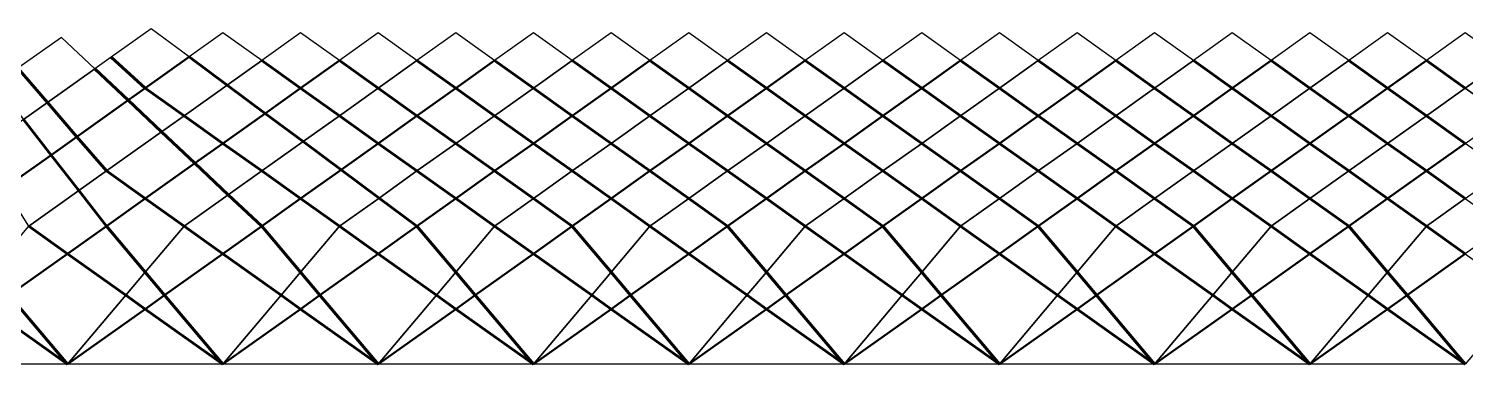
# Model space of a CAD drawing. Extents: x 0 to 145, y -25 to 59.
# Drawn here: x 91.33 to 119.73, y 0 to 6.63 of the extents above; entities that cross this region are included whole.
import ezdxf

# ---------------------------------------------------------------- set-up
doc = ezdxf.new("R2010")
doc.units = 0
doc.header["$MEASUREMENT"] = 0
doc.layers.add('Concrete bases', color=31, linetype='CONTINUOUS')
for name, color, linetype, lineweight in [('Tendons 1 internal', 50, 'CONTINUOUS', 50), ('Tendons 2 external', 201, 'CONTINUOUS', 35), ('Tendons 3 middle', 170, 'CONTINUOUS', 60)]:
    doc.layers.add(name, color=color, linetype=linetype, lineweight=lineweight)

msp = doc.modelspace()

# ---------------------------------------------------------------- linework, layer by layer
at = {"layer": 'Concrete bases', "linetype": 'ByBlock', "ltscale": 100}
for points in [[(94.502642, 6.075224), (93.751832, 6.632912), (92.959758, 6.069617), (93.635001, 5.458189)], [(95.17, 6.549825), (94.502642, 6.075224), (95.253452, 5.517536), (95.9375, 6.004006)], [(96.705002, 6.549824), (95.937502, 6.004005), (96.705002, 5.458186), (97.472502, 6.004005)], [(98.240002, 6.549824), (97.472502, 6.004005), (98.240002, 5.458186), (99.007502, 6.004005)], [(99.775002, 6.549824), (99.007502, 6.004005), (99.775002, 5.458186), (100.542502, 6.004005)], [(101.310002, 6.549824), (100.542502, 6.004005), (101.310002, 5.458186), (102.077502, 6.004005)], [(102.845002, 6.549824), (102.077502, 6.004005), (102.845002, 5.458186), (103.612502, 6.004005)], [(104.380002, 6.549824), (103.612502, 6.004005), (104.380002, 5.458186), (105.147502, 6.004005)], [(105.915002, 6.549824), (105.147502, 6.004005), (105.915002, 5.458186), (106.682502, 6.004005)], [(107.450002, 6.549823), (106.682502, 6.004005), (107.450002, 5.458186), (108.217502, 6.004005)], [(108.985002, 6.549823), (108.217502, 6.004005), (108.985002, 5.458186), (109.752502, 6.004005)], [(110.520002, 6.549823), (109.752502, 6.004005), (110.520002, 5.458186), (111.287502, 6.004005)], [(112.055002, 6.549823), (111.287502, 6.004005), (112.055002, 5.458186), (112.822502, 6.004005)], [(113.590002, 6.549823), (112.822502, 6.004005), (113.590002, 5.458186), (114.357502, 6.004005)], [(115.125002, 6.549823), (114.357502, 6.004005), (115.125002, 5.458186), (115.892502, 6.004005)], [(116.660002, 6.549823), (115.892502, 6.004005), (116.660002, 5.458186), (117.427502, 6.004005)], [(118.195002, 6.549823), (117.427502, 6.004005), (118.195002, 5.458186), (118.962502, 6.004005)], [(119.730002, 6.549823), (118.962502, 6.004005), (119.730002, 5.458186), (120.497502, 6.004005)], [(92.637522, 5.840454), (91.977526, 6.462726), (91.118851, 5.852067), (91.701734, 5.174956)], [(92.959758, 6.069617), (92.637522, 5.840454), (93.297518, 5.218183), (93.635001, 5.458189)], [(94.502642, 6.075224), (93.635001, 5.458189), (94.402501, 4.91237), (95.253452, 5.517536)], [(96.705, 5.458188), (95.9375, 6.004006), (95.253452, 5.517536), (96.004262, 4.959848)], [(97.472502, 6.004005), (96.705002, 5.458186), (97.472502, 4.912368), (98.240002, 5.458186)], [(99.007502, 6.004005), (98.240002, 5.458186), (99.007502, 4.912368), (99.775002, 5.458186)], [(100.542502, 6.004005), (99.775002, 5.458186), (100.542502, 4.912368), (101.310002, 5.458186)], [(102.077502, 6.004005), (101.310002, 5.458186), (102.077502, 4.912368), (102.845002, 5.458186)], [(103.612502, 6.004005), (102.845002, 5.458186), (103.612502, 4.912368), (104.380002, 5.458186)], [(105.147502, 6.004005), (104.380002, 5.458186), (105.147502, 4.912368), (105.915002, 5.458186)], [(106.682502, 6.004005), (105.915002, 5.458186), (106.682502, 4.912368), (107.450002, 5.458186)], [(108.217502, 6.004005), (107.450002, 5.458186), (108.217502, 4.912368), (108.985002, 5.458186)], [(109.752502, 6.004005), (108.985002, 5.458186), (109.752502, 4.912368), (110.520002, 5.458186)], [(111.287502, 6.004005), (110.520002, 5.458186), (111.287502, 4.912368), (112.055002, 5.458186)], [(112.822502, 6.004005), (112.055002, 5.458186), (112.822502, 4.912368), (113.590002, 5.458186)], [(114.357502, 6.004005), (113.590002, 5.458186), (114.357502, 4.912368), (115.125002, 5.458186)], [(115.892502, 6.004005), (115.125002, 5.458186), (115.892502, 4.912368), (116.660002, 5.458186)], [(117.427502, 6.004005), (116.660002, 5.458186), (117.427502, 4.912368), (118.195002, 5.458186)], [(118.962502, 6.004005), (118.195002, 5.458186), (118.962502, 4.912368), (119.730002, 5.458186)], [(120.497502, 6.004005), (119.730002, 5.458186), (120.497502, 4.912368), (121.265002, 5.458186)], [(91.118851, 5.852067), (90.680887, 5.540603), (91.227541, 4.837726), (91.701734, 5.174956)], [(93.297518, 5.218183), (92.637522, 5.840454), (91.701734, 5.174956), (92.284618, 4.497844)], [(93.635001, 5.458189), (93.297518, 5.218183), (93.957514, 4.595911), (94.402501, 4.91237)], [(95.253452, 5.517536), (94.402501, 4.91237), (95.170001, 4.366551), (96.004262, 4.959848)], [(97.4725, 4.912369), (96.705, 5.458188), (96.004262, 4.959848), (96.755072, 4.40216)], [(98.240003, 5.458187), (97.472503, 4.912368), (98.240003, 4.36655), (99.007503, 4.912368)], [(99.775003, 5.458187), (99.007503, 4.912368), (99.775003, 4.36655), (100.542503, 4.912368)], [(101.310003, 5.458187), (100.542503, 4.912368), (101.310003, 4.36655), (102.077503, 4.912368)], [(102.845003, 5.458187), (102.077503, 4.912368), (102.845003, 4.36655), (103.612503, 4.912368)], [(104.380003, 5.458187), (103.612503, 4.912368), (104.380003, 4.36655), (105.147503, 4.912368)], [(105.915003, 5.458187), (105.147503, 4.912368), (105.915003, 4.36655), (106.682503, 4.912368)], [(107.450003, 5.458187), (106.682503, 4.912368), (107.450003, 4.36655), (108.217503, 4.912368)], [(108.985003, 5.458187), (108.217503, 4.912368), (108.985003, 4.36655), (109.752503, 4.912368)], [(110.520003, 5.458187), (109.752503, 4.912368), (110.520003, 4.36655), (111.287503, 4.912368)], [(112.055003, 5.458187), (111.287503, 4.912368), (112.055003, 4.36655), (112.822503, 4.912368)], [(113.590003, 5.458187), (112.822503, 4.912368), (113.590003, 4.36655), (114.357503, 4.912368)], [(115.125003, 5.458187), (114.357503, 4.912368), (115.125003, 4.36655), (115.892503, 4.912368)], [(116.660003, 5.458187), (115.892503, 4.912368), (116.660003, 4.36655), (117.427503, 4.912368)], [(118.195003, 5.458187), (117.427503, 4.912368), (118.195003, 4.36655), (118.962503, 4.912368)], [(119.730003, 5.458187), (118.962503, 4.912368), (119.730003, 4.36655), (120.497503, 4.912368)], [(91.701734, 5.174956), (91.227541, 4.837726), (91.774194, 4.134849), (92.284618, 4.497844)], [(93.957514, 4.595911), (93.297518, 5.218183), (92.284618, 4.497844), (92.867501, 3.820733)], [(91.227541, 4.837726), (90.391151, 4.242916), (90.861826, 3.486006), (91.774194, 4.134849)], [(94.402501, 4.91237), (93.957514, 4.595911), (94.617509, 3.973639), (95.170001, 4.366551)], [(96.755072, 4.40216), (96.004262, 4.959848), (95.170001, 4.366551), (95.937501, 3.820733)], [(96.755072, 4.40216), (97.472503, 4.912368), (98.240001, 4.366551), (97.505881, 3.844472)], [(99.007503, 4.912368), (98.240003, 4.36655), (99.007503, 3.820731), (99.775003, 4.36655)], [(100.542503, 4.912368), (99.775003, 4.36655), (100.542503, 3.820731), (101.310003, 4.36655)], [(102.077503, 4.912368), (101.310003, 4.36655), (102.077503, 3.820731), (102.845003, 4.36655)], [(103.612503, 4.912368), (102.845003, 4.36655), (103.612503, 3.820731), (104.380003, 4.36655)], [(105.147503, 4.912368), (104.380003, 4.36655), (105.147503, 3.820731), (105.915003, 4.36655)], [(106.682503, 4.912368), (105.915003, 4.36655), (106.682503, 3.820731), (107.450003, 4.36655)], [(108.217503, 4.912368), (107.450003, 4.36655), (108.217503, 3.820731), (108.985003, 4.36655)], [(109.752503, 4.912368), (108.985003, 4.36655), (109.752503, 3.820731), (110.520003, 4.36655)], [(111.287503, 4.912368), (110.520003, 4.36655), (111.287503, 3.820731), (112.055003, 4.36655)], [(112.822503, 4.912368), (112.055003, 4.36655), (112.822503, 3.820731), (113.590003, 4.36655)], [(114.357503, 4.912368), (113.590003, 4.36655), (114.357503, 3.820731), (115.125003, 4.36655)], [(115.892503, 4.912368), (115.125003, 4.36655), (115.892503, 3.820731), (116.660003, 4.36655)], [(117.427503, 4.912368), (116.660003, 4.36655), (117.427503, 3.820731), (118.195003, 4.36655)], [(118.962503, 4.912368), (118.195003, 4.36655), (118.962503, 3.820731), (119.730003, 4.36655)], [(93.957514, 4.595911), (92.867501, 3.820733), (93.635001, 3.274914), (94.617509, 3.973639)], [(92.284618, 4.497844), (91.774194, 4.134849), (92.320848, 3.431972), (92.867501, 3.820733)], [(95.170001, 4.366551), (94.617509, 3.973639), (95.277505, 3.351367), (95.937501, 3.820733)], [(95.937501, 3.820733), (96.755072, 4.40216), (97.505881, 3.844472), (96.705002, 3.274915)], [(99.007501, 3.820733), (98.240001, 4.366551), (97.505881, 3.844472), (98.256691, 3.286784)], [(99.775003, 4.36655), (99.007503, 3.820731), (99.775003, 3.274913), (100.542503, 3.820731)], [(101.310003, 4.36655), (100.542503, 3.820731), (101.310003, 3.274913), (102.077503, 3.820731)], [(102.845003, 4.36655), (102.077503, 3.820731), (102.845003, 3.274912), (103.612503, 3.820731)], [(104.380003, 4.36655), (103.612503, 3.820731), (104.380003, 3.274912), (105.147503, 3.820731)], [(105.915003, 4.36655), (105.147503, 3.820731), (105.915003, 3.274912), (106.682503, 3.820731)], [(107.450003, 4.36655), (106.682503, 3.820731), (107.450003, 3.274912), (108.217503, 3.820731)], [(108.985003, 4.36655), (108.217503, 3.820731), (108.985003, 3.274912), (109.752503, 3.820731)], [(110.520003, 4.36655), (109.752503, 3.820731), (110.520003, 3.274912), (111.287503, 3.820731)], [(112.055003, 4.36655), (111.287503, 3.820731), (112.055003, 3.274912), (112.822503, 3.820731)], [(113.590003, 4.36655), (112.822503, 3.820731), (113.590003, 3.274912), (114.357503, 3.820731)], [(115.125003, 4.36655), (114.357503, 3.820731), (115.125003, 3.274912), (115.892503, 3.820731)], [(116.660003, 4.36655), (115.892503, 3.820731), (116.660003, 3.274912), (117.427503, 3.820731)], [(118.195003, 4.36655), (117.427503, 3.820731), (118.195003, 3.274912), (118.962503, 3.820731)], [(119.730003, 4.36655), (118.962503, 3.820731), (119.730003, 3.274912), (120.497503, 3.820731)], [(90.861826, 3.486006), (91.774194, 4.134849), (92.320848, 3.431972), (91.332501, 2.729096)], [(92.320848, 3.431972), (92.867501, 3.820733), (93.635003, 3.274915), (92.867501, 2.729096)], [(94.617509, 3.973639), (93.635003, 3.274915), (94.402503, 2.729097), (95.277505, 3.351367)], [(95.277505, 3.351367), (95.937501, 3.820733), (96.705002, 3.274915), (95.937502, 2.729097)], [(96.705002, 3.274915), (97.505881, 3.844472), (98.256691, 3.286784), (97.472502, 2.729097)], [(98.256691, 3.286784), (99.007501, 3.820733), (99.775003, 3.274913), (99.007502, 2.729097)], [(100.542503, 3.820731), (99.775003, 3.274913), (100.542503, 2.729094), (101.310003, 3.274913)], [(102.077503, 3.820731), (101.310003, 3.274912), (102.077503, 2.729094), (102.845003, 3.274912)], [(103.612503, 3.820731), (102.845003, 3.274912), (103.612503, 2.729094), (104.380003, 3.274912)], [(105.147503, 3.820731), (104.380003, 3.274912), (105.147503, 2.729094), (105.915003, 3.274912)], [(106.682503, 3.820731), (105.915003, 3.274912), (106.682503, 2.729094), (107.450003, 3.274912)], [(108.217503, 3.820731), (107.450003, 3.274912), (108.217503, 2.729094), (108.985003, 3.274912)], [(109.752503, 3.820731), (108.985003, 3.274912), (109.752503, 2.729094), (110.520003, 3.274912)], [(111.287503, 3.820731), (110.520003, 3.274912), (111.287503, 2.729094), (112.055003, 3.274912)], [(112.822503, 3.820731), (112.055003, 3.274912), (112.822503, 2.729094), (113.590003, 3.274912)], [(114.357503, 3.820731), (113.590003, 3.274912), (114.357503, 2.729094), (115.125003, 3.274912)], [(115.892503, 3.820731), (115.125003, 3.274912), (115.892503, 2.729094), (116.660003, 3.274912)], [(117.427503, 3.820731), (116.660003, 3.274912), (117.427503, 2.729094), (118.195003, 3.274912)], [(118.962503, 3.820731), (118.195003, 3.274912), (118.962503, 2.729094), (119.730003, 3.274912)], [(92.320848, 3.431972), (91.332503, 2.729097), (92.100002, 2.183278), (92.867501, 2.729096)], [(94.402502, 2.729097), (93.635002, 1.819399), (92.867502, 2.729097), (93.635002, 3.274916)], [(95.277505, 3.351367), (94.402503, 2.729097), (95.170002, 2.183278), (95.937501, 2.729096)], [(97.472502, 2.729097), (96.705002, 1.819399), (95.937502, 2.729097), (96.705002, 3.274915)], [(97.472502, 2.729097), (98.256691, 3.286784), (99.007502, 2.729097), (98.240002, 2.183278)], [(100.542502, 2.729097), (99.775002, 1.819399), (99.007502, 2.729097), (99.775002, 3.274916)], [(101.310002, 2.183278), (100.542502, 2.729097), (101.310002, 3.274916), (102.077502, 2.729097)], [(103.612502, 2.729097), (102.845002, 1.819399), (102.077502, 2.729097), (102.845002, 3.274916)], [(104.380002, 2.183279), (103.612502, 2.729097), (104.380002, 3.274916), (105.147502, 2.729097)], [(106.682502, 2.729097), (105.915002, 1.8194), (105.147502, 2.729097), (105.915002, 3.274916)], [(107.450002, 2.183279), (106.682502, 2.729097), (107.450002, 3.274916), (108.217502, 2.729097)], [(109.752502, 2.729097), (108.985002, 1.8194), (108.217502, 2.729097), (108.985002, 3.274916)], [(110.520002, 2.183279), (109.752502, 2.729097), (110.520002, 3.274916), (111.287502, 2.729097)], [(112.822502, 2.729097), (112.055002, 1.819399), (111.287502, 2.729097), (112.055002, 3.274916)], [(113.590002, 2.183279), (112.822502, 2.729097), (113.590002, 3.274916), (114.357502, 2.729097)], [(115.892502, 2.729097), (115.125002, 1.819399), (114.357502, 2.729097), (115.125002, 3.274916)], [(116.660002, 2.183279), (115.892502, 2.729097), (116.660002, 3.274916), (117.427502, 2.729097)], [(118.962502, 2.729097), (118.195002, 1.819399), (117.427502, 2.729097), (118.195002, 3.274916)], [(119.730003, 2.183279), (118.962503, 2.729097), (119.730003, 3.274916), (120.497503, 2.729097)], [(90.948752, 1.36455), (90.565002, 1.819399), (91.332502, 2.729097), (92.100002, 2.183278)], [(93.635002, 1.819399), (93.251252, 1.36455), (92.100002, 2.183278), (92.867502, 2.729097)], [(95.170002, 2.183278), (94.018752, 1.36455), (93.635002, 1.819399), (94.402502, 2.729097)], [(96.705002, 1.819399), (96.321252, 1.36455), (95.170002, 2.183278), (95.937502, 2.729097)], [(98.240002, 2.183278), (97.088752, 1.36455), (96.705002, 1.819399), (97.472502, 2.729097)], [(99.775002, 1.819399), (99.391252, 1.36455), (98.240002, 2.183278), (99.007502, 2.729097)], [(100.158752, 1.36455), (99.775002, 1.819399), (100.542502, 2.729097), (101.310002, 2.183278)], [(102.845002, 1.819399), (102.461252, 1.36455), (101.310002, 2.183278), (102.077502, 2.729097)], [(104.380002, 2.183278), (103.228752, 1.36455), (102.845002, 1.819399), (103.612502, 2.729097)], [(105.915002, 1.8194), (105.531252, 1.364551), (104.380002, 2.183279), (105.147502, 2.729097)], [(106.298752, 1.364551), (105.915002, 1.8194), (106.682502, 2.729097), (107.450002, 2.183279)], [(108.985002, 1.8194), (108.601252, 1.364551), (107.450002, 2.183279), (108.217502, 2.729097)], [(109.368752, 1.364551), (110.520002, 2.183279), (109.752502, 2.729097), (108.985002, 1.8194)], [(112.055002, 1.8194), (111.671252, 1.364551), (110.520002, 2.183279), (111.287502, 2.729097)], [(113.590002, 2.183279), (112.438752, 1.364551), (112.055002, 1.8194), (112.822502, 2.729097)], [(115.125002, 1.8194), (114.741252, 1.364551), (113.590002, 2.183279), (114.357502, 2.729097)], [(115.508752, 1.364551), (115.125002, 1.819399), (115.892502, 2.729097), (116.660002, 2.183279)], [(118.195002, 1.819399), (117.811252, 1.364551), (116.660002, 2.183279), (117.427502, 2.729097)], [(119.730002, 2.183279), (118.578752, 1.364551), (118.195002, 1.819399), (118.962502, 2.729097)], [(92.100002, 0.000004), (90.948752, 1.36455), (92.100002, 2.183278), (93.251252, 1.36455)], [(95.170002, 0.000004), (94.018752, 1.36455), (95.170002, 2.183278), (96.321252, 1.36455)], [(98.240002, 0.000004), (97.088752, 1.36455), (98.240002, 2.183278), (99.391252, 1.36455)], [(101.310002, 0.000004), (100.158752, 1.36455), (101.310002, 2.183278), (102.461252, 1.36455)], [(104.380002, 0.000004), (103.228752, 1.36455), (104.380002, 2.183278), (105.531252, 1.36455)], [(107.450003, 0.000004), (106.298753, 1.364551), (107.450003, 2.183279), (108.601253, 1.364551)], [(110.520002, 0.000004), (109.368752, 1.364551), (110.520003, 2.183279), (111.671253, 1.364551)], [(113.590002, 0.000004), (112.438752, 1.364551), (113.590002, 2.183279), (114.741252, 1.364551)], [(116.660003, 0.000004), (115.508753, 1.364551), (116.660002, 2.183278), (117.811252, 1.364551)], [(119.730002, 0.000004), (118.578752, 1.364551), (119.730002, 2.183279), (120.881252, 1.364551)], [(94.018752, 1.36455), (93.635002, 1.091641), (93.251252, 1.36455), (93.635002, 1.819399)], [(97.088752, 1.36455), (96.705002, 1.091641), (96.321252, 1.36455), (96.705002, 1.819399)], [(100.158752, 1.36455), (99.775002, 1.091641), (99.391252, 1.36455), (99.775002, 1.819399)], [(103.228752, 1.36455), (102.845002, 1.091641), (102.461252, 1.36455), (102.845002, 1.819399)], [(106.298752, 1.364551), (105.915002, 1.091641), (105.531252, 1.364551), (105.915002, 1.8194)], [(109.368752, 1.364551), (108.985002, 1.091641), (108.601252, 1.364551), (108.985002, 1.8194)], [(112.438752, 1.364551), (112.055002, 1.091641), (111.671252, 1.364551), (112.055002, 1.8194)], [(115.508752, 1.364551), (115.125002, 1.091641), (114.741252, 1.364551), (115.125002, 1.819399)], [(118.578752, 1.364551), (118.195002, 1.091641), (117.811252, 1.364551), (118.195002, 1.819399)], [(92.100002, 0.000004), (90.565002, 1.091641), (90.948752, 1.36455)], [(92.100002, 0.000004), (93.251252, 1.36455), (93.635002, 1.091641)], [(95.170002, 0.000004), (93.635002, 1.091641), (94.018752, 1.36455)], [(95.170002, 0.000004), (96.321252, 1.36455), (96.705002, 1.091641)], [(98.240002, 0.000004), (96.705002, 1.091641), (97.088752, 1.36455)], [(98.240002, 0.000004), (99.391252, 1.36455), (99.775002, 1.091641)], [(101.310002, 0.000004), (99.775002, 1.091641), (100.158752, 1.36455)], [(101.310002, 0.000004), (102.461252, 1.36455), (102.845002, 1.091641)], [(104.380002, 0.000004), (102.845002, 1.091641), (103.228752, 1.36455)], [(104.380002, 0.000004), (105.531252, 1.364551), (105.915002, 1.091641)], [(107.450002, 0.000004), (105.915002, 1.091641), (106.298752, 1.364551)], [(107.450003, 0.000004), (108.601253, 1.364551), (108.985003, 1.091641)], [(110.520002, 0.000004), (108.985002, 1.091641), (109.368752, 1.364551)], [(110.520002, 0.000004), (111.671252, 1.364551), (112.055002, 1.091641)], [(113.590002, 0.000004), (112.055002, 1.091641), (112.438752, 1.364551)], [(113.590002, 0.000004), (114.741252, 1.364551), (115.125002, 1.091641)], [(116.660002, 0.000004), (115.125002, 1.091641), (115.508752, 1.364551)], [(116.660003, 0.000004), (117.811253, 1.364551), (118.195003, 1.091641)], [(119.730002, 0.000004), (118.195002, 1.091641), (118.578752, 1.364551)], [(92.100002, 0.000004), (89.030002, 0.000004), (90.565002, 1.091641)], [(95.170002, 0.000004), (92.100002, 0.000004), (93.635002, 1.091641)], [(98.240002, 0.000004), (95.170002, 0.000004), (96.705002, 1.091641)], [(101.310002, 0.000004), (98.240002, 0.000004), (99.775002, 1.091641)], [(104.380002, 0.000004), (101.310002, 0.000004), (102.845002, 1.091641)], [(107.450002, 0.000004), (104.380002, 0.000004), (105.915002, 1.091641)], [(110.520003, 0.000004), (107.450003, 0.000004), (108.985003, 1.091641)], [(113.590002, 0.000004), (110.520002, 0.000004), (112.055002, 1.091641)], [(116.660002, 0.000004), (113.590002, 0.000004), (115.125002, 1.091641)], [(119.730002, 0.000004), (116.660003, 0.000004), (118.195003, 1.091641)]]:
    msp.add_lwpolyline(points, close=True, dxfattribs=at)
at = {"layer": 'Tendons 1 internal', "linetype": 'Continuous', "ltscale": 250}
for p, q in [((94.502642, 6.075223), (93.635001, 5.458187)), ((96.705002, 5.458185), (97.472502, 6.004004)), ((100.542502, 6.004003), (99.775002, 5.458185)), ((103.612502, 6.004003), (102.845002, 5.458185)), ((106.682502, 6.004003), (105.915002, 5.458185)), ((108.985002, 5.458185), (109.752502, 6.004003)), ((112.055002, 5.458185), (112.822502, 6.004003)), ((115.892502, 6.004003), (115.125002, 5.458185)), ((118.195002, 5.458185), (118.962502, 6.004003)), ((93.635001, 5.458187), (93.297518, 5.218181)), ((96.705, 5.458186), (96.004262, 4.959847)), ((99.007502, 4.912366), (99.775002, 5.458185)), ((102.845003, 5.458185), (102.077503, 4.912367)), ((105.147502, 4.912366), (105.915002, 5.458185)), ((108.217502, 4.912366), (108.985002, 5.458185)), ((111.287502, 4.912366), (112.055002, 5.458185)), ((114.357502, 4.912366), (115.125002, 5.458185)), ((118.195003, 5.458185), (117.427503, 4.912367)), ((93.297518, 5.218181), (92.284618, 4.497843)), ((96.004262, 4.959847), (95.170001, 4.36655)), ((98.240003, 4.366548), (99.007503, 4.912367)), ((101.310003, 4.366548), (102.077503, 4.912367)), ((105.147503, 4.912367), (104.380003, 4.366548)), ((108.217503, 4.912367), (107.450003, 4.366548)), ((111.287503, 4.912367), (110.520003, 4.366548)), ((113.590003, 4.366548), (114.357503, 4.912367)), ((117.427503, 4.912367), (116.660003, 4.366548)), ((92.284618, 4.497843), (91.774194, 4.134848)), ((94.617509, 3.973638), (95.170001, 4.36655)), ((98.240001, 4.36655), (97.505881, 3.84447)), ((100.542503, 3.82073), (101.310003, 4.366548)), ((103.612503, 3.82073), (104.380003, 4.366548)), ((107.450003, 4.366548), (106.682503, 3.82073)), ((110.520003, 4.366548), (109.752503, 3.820729)), ((112.822503, 3.820729), (113.590003, 4.366548)), ((115.892503, 3.820729), (116.660003, 4.366548)), ((118.962503, 3.820729), (119.730003, 4.366548)), ((90.861826, 3.486004), (91.774194, 4.134848)), ((94.617509, 3.973638), (93.635003, 3.274914)), ((96.705002, 3.274914), (97.505881, 3.84447)), ((99.775003, 3.274911), (100.542503, 3.82073)), ((102.845003, 3.274911), (103.612503, 3.82073)), ((105.915003, 3.274911), (106.682503, 3.82073)), ((108.985003, 3.274911), (109.752503, 3.820729)), ((112.055003, 3.274911), (112.822503, 3.820729)), ((115.892503, 3.820729), (115.125003, 3.274911)), ((118.195003, 3.274911), (118.962503, 3.820729)), ((92.867502, 2.729096), (93.635001, 3.274913)), ((95.937502, 2.729095), (96.705002, 3.274914)), ((99.007502, 2.729096), (99.775002, 3.274914)), ((99.007507, 2.729089), (99.775, 3.274913)), ((102.077503, 2.729092), (102.845003, 3.274911)), ((105.147503, 2.729092), (105.915003, 3.274911)), ((108.217503, 2.729092), (108.985003, 3.274911)), ((111.287503, 2.729092), (112.055003, 3.274911)), ((114.357502, 2.729096), (115.125002, 3.274914)), ((117.427502, 2.729095), (118.195002, 3.274914)), ((92.100002, 2.183277), (92.867501, 2.729095)), ((95.170002, 2.183277), (95.937501, 2.729095)), ((98.240002, 2.183277), (99.007502, 2.729096)), ((98.240002, 2.183277), (99.007512, 2.729084)), ((102.077502, 2.729095), (101.310002, 2.183277)), ((104.380002, 2.183277), (105.147502, 2.729096)), ((107.450002, 2.183277), (108.217502, 2.729096)), ((110.520002, 2.183277), (111.287502, 2.729096)), ((114.357502, 2.729096), (113.590002, 2.183277)), ((117.427502, 2.729095), (116.660002, 2.183277)), ((90.948752, 1.364549), (92.100002, 2.183277)), ((94.018752, 1.364549), (95.170002, 2.183277)), ((97.088752, 1.364549), (98.240002, 2.183277)), ((100.158752, 1.364549), (101.310002, 2.183277)), ((103.228752, 1.364549), (104.380002, 2.183277)), ((106.298753, 1.364549), (107.450003, 2.183277)), ((109.368752, 1.364549), (110.520003, 2.183277)), ((112.438752, 1.364549), (113.590002, 2.183277)), ((116.660002, 2.183277), (115.508752, 1.364549)), ((119.730002, 2.183277), (118.578752, 1.364549)), ((94.018752, 1.364549), (93.635002, 1.09164)), ((97.088752, 1.364549), (96.705002, 1.09164)), ((100.158752, 1.364549), (99.775002, 1.09164)), ((103.228752, 1.364549), (102.845002, 1.09164)), ((105.915002, 1.09164), (106.298752, 1.364549)), ((108.985002, 1.09164), (109.368752, 1.364549)), ((112.438752, 1.364549), (112.055002, 1.09164)), ((115.508752, 1.364549), (115.125002, 1.09164)), ((118.578752, 1.364549), (118.195002, 1.09164)), ((93.635002, 1.09164), (92.100002, 0.000002)), ((95.170002, 0.000002), (96.705002, 1.09164)), ((99.775002, 1.09164), (98.240002, 0.000002)), ((102.845002, 1.09164), (101.310002, 0.000002)), ((105.915002, 1.09164), (104.380002, 0.000003)), ((108.985003, 1.09164), (107.450003, 0.000003)), ((112.055002, 1.09164), (110.520002, 0.000003)), ((115.125002, 1.09164), (113.590002, 0.000002)), ((118.195003, 1.09164), (116.660003, 0.000002))]:
    msp.add_line(p, q, dxfattribs=at)
at = {"layer": 'Tendons 2 external', "linetype": 'Continuous', "ltscale": 250}
for p, q in [((95.9375, 6.004005), (95.253452, 5.517535)), ((99.007502, 6.004003), (98.240002, 5.458185)), ((102.077502, 6.004003), (101.310002, 5.458185)), ((105.147502, 6.004003), (104.380002, 5.458185)), ((108.217502, 6.004003), (107.450002, 5.458185)), ((110.520002, 5.458185), (111.287502, 6.004003)), ((114.357502, 6.004003), (113.590002, 5.458185)), ((117.427502, 6.004003), (116.660002, 5.458184)), ((120.497502, 6.004003), (119.730002, 5.458184)), ((91.701734, 5.174954), (92.637522, 5.840453)), ((95.253452, 5.517535), (94.402501, 4.912369)), ((97.472502, 4.912366), (98.240002, 5.458185)), ((100.542502, 4.912366), (101.310002, 5.458185)), ((103.612502, 4.912366), (104.380002, 5.458185)), ((106.682502, 4.912366), (107.450002, 5.458185)), ((109.752502, 4.912366), (110.520002, 5.458185)), ((112.822502, 4.912366), (113.590002, 5.458185)), ((115.892502, 4.912366), (116.660002, 5.458184)), ((118.962502, 4.912366), (119.730002, 5.458184)), ((91.227541, 4.837725), (91.701734, 5.174954)), ((93.957514, 4.595909), (94.402501, 4.912369)), ((96.755072, 4.402158), (97.4725, 4.912368)), ((99.775003, 4.366548), (100.542503, 4.912367)), ((103.612503, 4.912367), (102.845003, 4.366548)), ((105.915003, 4.366548), (106.682503, 4.912367)), ((108.985003, 4.366548), (109.752503, 4.912367)), ((112.055003, 4.366548), (112.822503, 4.912367)), ((115.125003, 4.366548), (115.892503, 4.912367)), ((118.962503, 4.912367), (118.195003, 4.366548)), ((92.867501, 3.820731), (93.957514, 4.595909)), ((95.937501, 3.820731), (96.755072, 4.402158)), ((99.775003, 4.366548), (99.007503, 3.82073)), ((102.077503, 3.82073), (102.845003, 4.366548)), ((105.147503, 3.82073), (105.915003, 4.366548)), ((108.217503, 3.820729), (108.985003, 4.366548)), ((111.287503, 3.820729), (112.055003, 4.366548)), ((114.357503, 3.820729), (115.125003, 4.366548)), ((117.427503, 3.820729), (118.195003, 4.366548)), ((92.320848, 3.431971), (92.867501, 3.820731)), ((95.937501, 3.820731), (95.277505, 3.351366)), ((98.256691, 3.286782), (99.007501, 3.820731)), ((99.007503, 3.82073), (98.256691, 3.286782)), ((102.077503, 3.82073), (101.310003, 3.274911)), ((104.380003, 3.274911), (105.147503, 3.82073)), ((108.217503, 3.820729), (107.450003, 3.274911)), ((110.520003, 3.274911), (111.287503, 3.820729)), ((113.590003, 3.274911), (114.357503, 3.820729)), ((116.660003, 3.274911), (117.427503, 3.820729)), ((92.320848, 3.431971), (91.332503, 2.729095)), ((95.277505, 3.351366), (94.402503, 2.729095)), ((98.256691, 3.286782), (97.472503, 2.729095)), ((97.472503, 2.729095), (98.256691, 3.286782)), ((100.542503, 2.729092), (101.310003, 3.274911)), ((103.612503, 2.729092), (104.380003, 3.274911)), ((106.682503, 2.729092), (107.450003, 3.274911)), ((109.752503, 2.729092), (110.520003, 3.274911)), ((112.822502, 2.729096), (113.590002, 3.274914)), ((115.892503, 2.729092), (116.660003, 3.274911)), ((118.962503, 2.729096), (119.730003, 3.274914)), ((94.402502, 2.729096), (93.635002, 1.819398)), ((96.705002, 1.819398), (97.472502, 2.729096)), ((99.775002, 1.819398), (100.542502, 2.729095)), ((103.612502, 2.729095), (102.845002, 1.819398)), ((105.915002, 1.819398), (106.682502, 2.729096)), ((109.752502, 2.729096), (108.985002, 1.819398)), ((112.055002, 1.819398), (112.822502, 2.729096)), ((115.892502, 2.729096), (115.125002, 1.819398)), ((118.962502, 2.729095), (118.195002, 1.819398)), ((93.251252, 1.364549), (93.635002, 1.819398)), ((96.321252, 1.364549), (96.705002, 1.819398)), ((99.391252, 1.364549), (99.775002, 1.819398)), ((102.845002, 1.819398), (102.461252, 1.364549)), ((105.531252, 1.364549), (105.915002, 1.819398)), ((108.985002, 1.819398), (108.601252, 1.364549)), ((111.671252, 1.364549), (112.055002, 1.819398)), ((115.125002, 1.819398), (114.741252, 1.364549)), ((117.811252, 1.364549), (118.195002, 1.819398)), ((92.100002, 0.000002), (93.251252, 1.364549)), ((95.170002, 0.000002), (96.321252, 1.364549)), ((99.391252, 1.364549), (98.240002, 0.000002)), ((101.310002, 0.000002), (102.461252, 1.364549)), ((104.380002, 0.000003), (105.531252, 1.364549)), ((108.601252, 1.364549), (107.450002, 0.000002)), ((111.671252, 1.364549), (110.520002, 0.000003)), ((114.741252, 1.364549), (113.590002, 0.000002)), ((117.811252, 1.364549), (116.660002, 0.000002))]:
    msp.add_line(p, q, dxfattribs=at)
at = {"layer": 'Tendons 3 middle', "linetype": 'Continuous', "ltscale": 250}
for p, q in [((92.959758, 6.069615), (93.635002, 5.458187)), ((94.502643, 6.075222), (95.253453, 5.517534)), ((95.937502, 6.004003), (96.705002, 5.458184)), ((97.472502, 6.004003), (98.240002, 5.458184)), ((99.007502, 6.004003), (99.775002, 5.458184)), ((101.310002, 5.458184), (100.542502, 6.004003)), ((102.077502, 6.004003), (102.845002, 5.458184)), ((103.612502, 6.004003), (104.380002, 5.458184)), ((105.147502, 6.004003), (105.915002, 5.458184)), ((107.450002, 5.458184), (106.682502, 6.004003)), ((108.217502, 6.004003), (108.985002, 5.458184)), ((109.752502, 6.004003), (110.520002, 5.458184)), ((111.287502, 6.004003), (112.055002, 5.458184)), ((113.590002, 5.458184), (112.822502, 6.004003)), ((115.125002, 5.458184), (114.357502, 6.004003)), ((116.660002, 5.458184), (115.892502, 6.004003)), ((117.427502, 6.004003), (118.195002, 5.458184)), ((118.962502, 6.004003), (119.730002, 5.458184)), ((91.118852, 5.852065), (91.701735, 5.174954)), ((92.637522, 5.840452), (93.297518, 5.218181)), ((93.635002, 5.458187), (94.402502, 4.912368)), ((95.253453, 5.517534), (96.004262, 4.959846)), ((96.705002, 5.458184), (97.472502, 4.912366)), ((99.007503, 4.912366), (98.240003, 5.458185)), ((100.542503, 4.912366), (99.775003, 5.458185)), ((102.077503, 4.912366), (101.310003, 5.458185)), ((103.612503, 4.912366), (102.845003, 5.458185)), ((104.380002, 5.458184), (105.147502, 4.912366)), ((106.682503, 4.912366), (105.915003, 5.458185)), ((108.217503, 4.912366), (107.450003, 5.458185)), ((108.985002, 5.458184), (109.752502, 4.912366)), ((110.520002, 5.458184), (111.287502, 4.912366)), ((112.055002, 5.458184), (112.822502, 4.912366)), ((113.590002, 5.458184), (114.357502, 4.912366)), ((115.125002, 5.458184), (115.892502, 4.912366)), ((116.660002, 5.458184), (117.427502, 4.912366)), ((118.195002, 5.458184), (118.962502, 4.912366)), ((92.284618, 4.497842), (91.701735, 5.174954)), ((93.297518, 5.218181), (93.957514, 4.595909)), ((91.227541, 4.837724), (91.774195, 4.134847)), ((94.402502, 4.912368), (95.170002, 4.366549)), ((96.004262, 4.959846), (96.755072, 4.402158)), ((97.472503, 4.912366), (98.240003, 4.366548)), ((99.007503, 4.912366), (99.775003, 4.366548)), ((101.310003, 4.366548), (100.542503, 4.912366)), ((102.077503, 4.912366), (102.845003, 4.366548)), ((104.380003, 4.366548), (103.612503, 4.912366)), ((105.915003, 4.366548), (105.147503, 4.912366)), ((106.682503, 4.912366), (107.450003, 4.366548)), ((108.985003, 4.366548), (108.217503, 4.912366)), ((110.520003, 4.366548), (109.752503, 4.912366)), ((112.055003, 4.366548), (111.287503, 4.912366)), ((113.590003, 4.366548), (112.822503, 4.912366)), ((114.357503, 4.912366), (115.125003, 4.366548)), ((115.892503, 4.912366), (116.660003, 4.366548)), ((117.427503, 4.912366), (118.195003, 4.366548)), ((118.962503, 4.912366), (119.730003, 4.366548)), ((94.61751, 3.973637), (93.957514, 4.595909)), ((92.284618, 4.497842), (92.867502, 3.820731)), ((95.170002, 4.366549), (95.937502, 3.820731)), ((96.755072, 4.402158), (97.505882, 3.84447)), ((98.240003, 4.366548), (99.007503, 3.820729)), ((100.542503, 3.820729), (99.775003, 4.366548)), ((101.310003, 4.366548), (102.077503, 3.820729)), ((102.845003, 4.366548), (103.612503, 3.820729)), ((105.147503, 3.820729), (104.380003, 4.366548)), ((106.682503, 3.820729), (105.915003, 4.366548)), ((107.450003, 4.366548), (108.217503, 3.820729)), ((108.985003, 4.366548), (109.752503, 3.820729)), ((110.520003, 4.366548), (111.287503, 3.820729)), ((112.822503, 3.820729), (112.055003, 4.366548)), ((114.357503, 3.820729), (113.590003, 4.366548)), ((115.125003, 4.366548), (115.892503, 3.820729)), ((117.427503, 3.820729), (116.660003, 4.366548)), ((118.195003, 4.366548), (118.962503, 3.820729)), ((92.320848, 3.43197), (91.774195, 4.134847)), ((92.867502, 3.820731), (93.635002, 3.274912)), ((95.277506, 3.351365), (94.61751, 3.973637)), ((95.937502, 3.820731), (96.705001, 3.274912)), ((98.256692, 3.286782), (97.505882, 3.84447)), ((99.007503, 3.820729), (99.775003, 3.274911)), ((99.775001, 3.274912), (99.007504, 3.820729)), ((101.310003, 3.274911), (100.542503, 3.820729)), ((102.845003, 3.27491), (102.077503, 3.820729)), ((103.612503, 3.820729), (104.380003, 3.27491)), ((105.915003, 3.27491), (105.147503, 3.820729)), ((107.450003, 3.27491), (106.682503, 3.820729)), ((108.217503, 3.820729), (108.985003, 3.27491)), ((110.520003, 3.27491), (109.752503, 3.820729)), ((112.055003, 3.27491), (111.287503, 3.820729)), ((112.822503, 3.820729), (113.590003, 3.27491)), ((114.357503, 3.820729), (115.125003, 3.27491)), ((116.660003, 3.27491), (115.892503, 3.820729)), ((118.195003, 3.27491), (117.427503, 3.820729)), ((119.730003, 3.27491), (118.962503, 3.820729)), ((92.867501, 2.729094), (92.320848, 3.43197)), ((93.635003, 3.274914), (94.402503, 2.729095)), ((95.277506, 3.351365), (95.937501, 2.729094)), ((96.705002, 3.274913), (97.472502, 2.729095)), ((98.256692, 3.286782), (99.007506, 2.729088)), ((99.775003, 3.274911), (100.542503, 2.729092)), ((101.310003, 3.27491), (102.077503, 2.729092)), ((102.845003, 3.274914), (103.612503, 2.729095)), ((104.380003, 3.27491), (105.147503, 2.729092)), ((105.915003, 3.274914), (106.682503, 2.729095)), ((107.450003, 3.274914), (108.217503, 2.729095)), ((108.985003, 3.274914), (109.752503, 2.729095)), ((110.520003, 3.274914), (111.287503, 2.729095)), ((112.055003, 3.274914), (112.822503, 2.729095)), ((113.590003, 3.274914), (114.357503, 2.729095)), ((115.125003, 3.274914), (115.892503, 2.729095)), ((116.660003, 3.27491), (117.427503, 2.729092)), ((118.195003, 3.27491), (118.962503, 2.729092)), ((91.332503, 2.729095), (92.100003, 2.183276)), ((93.635003, 1.819397), (92.867503, 2.729095)), ((94.402503, 2.729095), (95.170003, 2.183276)), ((95.937503, 2.729095), (96.705003, 1.819397)), ((97.472503, 2.729095), (98.240003, 2.183276)), ((97.472503, 2.729095), (98.240003, 2.183276)), ((99.007503, 2.729095), (99.775003, 1.819397)), ((100.542503, 2.729095), (101.310003, 2.183276)), ((102.077503, 2.729095), (102.845003, 1.819397)), ((104.380003, 2.183277), (103.612503, 2.729095)), ((105.915003, 1.819398), (105.147503, 2.729095)), ((107.450003, 2.183277), (106.682503, 2.729095)), ((108.985003, 1.819398), (108.217503, 2.729095)), ((109.752503, 2.729095), (110.520003, 2.183277)), ((112.055003, 1.819397), (111.287503, 2.729095)), ((112.822503, 2.729095), (113.590003, 2.183277)), ((114.357503, 2.729095), (115.125003, 1.819398)), ((115.892503, 2.729095), (116.660003, 2.183277)), ((118.195003, 1.819397), (117.427503, 2.729095)), ((119.730003, 2.183277), (118.962503, 2.729095)), ((93.251253, 1.364548), (92.100003, 2.183276)), ((96.321253, 1.364548), (95.170003, 2.183276)), ((98.240003, 2.183276), (99.391253, 1.364548)), ((102.461253, 1.364548), (101.310003, 2.183276)), ((104.380003, 2.183276), (105.531253, 1.364548)), ((107.450003, 2.183277), (108.601253, 1.364549)), ((110.520003, 2.183277), (111.671253, 1.364549)), ((114.741253, 1.364549), (113.590003, 2.183277)), ((116.660003, 2.183276), (117.811253, 1.364549)), ((94.018753, 1.364548), (93.635003, 1.819397)), ((96.705003, 1.819397), (97.088753, 1.364548)), ((99.775003, 1.819397), (100.158753, 1.364548)), ((102.845003, 1.819397), (103.228753, 1.364548)), ((105.915003, 1.819398), (106.298753, 1.364549)), ((109.368753, 1.364549), (108.985003, 1.819398)), ((112.055003, 1.819398), (112.438753, 1.364549)), ((115.125003, 1.819397), (115.508753, 1.364549)), ((118.578753, 1.364549), (118.195003, 1.819397)), ((90.948753, 1.364548), (92.100003, 0.000002)), ((93.251253, 1.364548), (93.635003, 1.091639)), ((95.170003, 0.000002), (94.018753, 1.364548)), ((96.705003, 1.091639), (96.321253, 1.364548)), ((98.240003, 0.000002), (97.088753, 1.364548)), ((99.391253, 1.364548), (99.775003, 1.091639)), ((100.158753, 1.364548), (101.310003, 0.000002)), ((102.461253, 1.364548), (102.845003, 1.091639)), ((104.380003, 0.000002), (103.228753, 1.364548)), ((105.531253, 1.364549), (105.915003, 1.091639)), ((107.450003, 0.000002), (106.298753, 1.364549)), ((108.985003, 1.091639), (108.601253, 1.364549)), ((110.520003, 0.000002), (109.368753, 1.364549)), ((111.671253, 1.364549), (112.055003, 1.091639)), ((113.590003, 0.000002), (112.438753, 1.364549)), ((115.125003, 1.091639), (114.741253, 1.364549)), ((115.508753, 1.364549), (116.660003, 0.000002)), ((118.195003, 1.091639), (117.811253, 1.364549)), ((119.730003, 0.000002), (118.578753, 1.364549)), ((90.565003, 1.091639), (92.100003, 0.000002)), ((95.170003, 0.000002), (93.635003, 1.091639)), ((96.705003, 1.091639), (98.240003, 0.000002)), ((101.310003, 0.000002), (99.775003, 1.091639)), ((104.380003, 0.000002), (102.845003, 1.091639)), ((105.915003, 1.091639), (107.450003, 0.000002)), ((108.985003, 1.091639), (110.520003, 0.000002)), ((112.055003, 1.091639), (113.590003, 0.000002)), ((115.125003, 1.091639), (116.660003, 0.000002)), ((118.195003, 1.091639), (119.730003, 0.000002))]:
    msp.add_line(p, q, dxfattribs=at)

doc.saveas('drawing.dxf')
